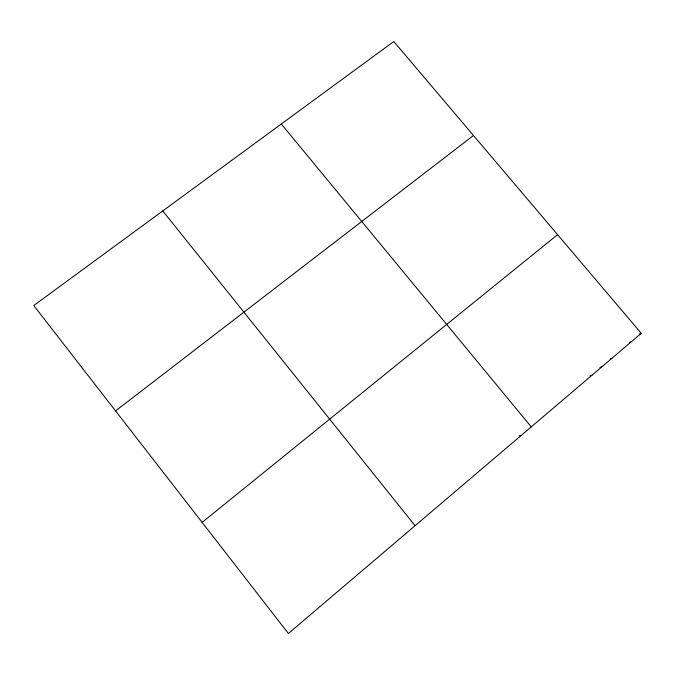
<?xml version="1.0" encoding="UTF-8"?>
<svg xmlns="http://www.w3.org/2000/svg" width="675" height="675" viewBox="0 0 675 675"><rect width="100%" height="100%" fill="white"/><g stroke="black" fill="none" stroke-linecap="round" stroke-linejoin="round"><path stroke-width="1.01" d="M641.25 333.315L288.385 633.487L33.75 305.539L393.778 41.513L641.25 333.315L639.402 334.024M202.12 522.391L557.584 234.664M115.577 410.923L473.47 135.481M629.691 342.284L631.488 341.618M610.124 358.931L611.837 358.341M599.94 367.419L601.931 366.761M590.043 375.832L591.983 375.224M519.05 435.94L520.948 435.653M281.306 123.998L531.25 426.887M162.759 210.929L415.083 525.707"/></g></svg>
